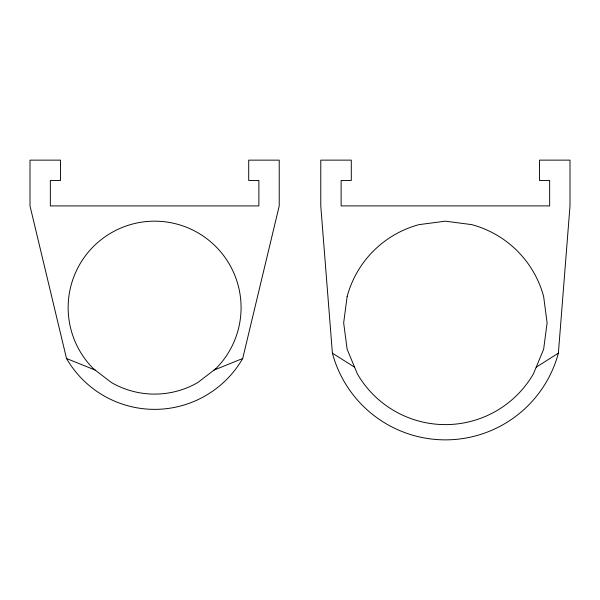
<?xml version="1.0" encoding="UTF-8"?>
<svg xmlns="http://www.w3.org/2000/svg" width="600" height="600" viewBox="0 0 600 600"><rect width="100%" height="100%" fill="white"/><g stroke="black" fill="none" stroke-linecap="round" stroke-linejoin="round"><path stroke-width="0.9" d="M536.197 367.192L558.382 353.168L570 205.905L570 160.132L539.482 160.132L539.482 180.472L549.653 180.472L549.653 205.905L341.123 205.905L341.123 180.472L351.293 180.472L351.293 160.132L320.775 160.132L320.775 205.905L332.392 353.168L354.577 367.192M214.058 370.08L242.708 358.5L279.225 205.913L279.225 160.14L248.708 160.14L248.708 180.48L258.877 180.48L258.877 205.913L50.347 205.913L50.347 180.48L60.517 180.48L60.517 160.14L30 160.14L30 205.913L66.517 358.5L95.168 370.08M558.382 353.168A116.985 116.985 0 0 1 332.392 353.168M242.708 358.5A101.722 101.722 0 0 1 66.517 358.5M347.13 296.558L343.665 322.89L347.13 349.215L357.293 373.748A101.722 101.722 0 0 0 533.482 373.748L543.645 349.215L547.11 322.89L543.645 296.558A101.722 101.722 0 0 0 471.72 224.632L445.388 221.167L419.062 224.632A101.722 101.722 0 0 0 347.13 296.558M215.752 368.775L197.843 382.515A86.468 86.468 0 0 1 111.375 382.515L93.472 368.775A86.468 86.468 0 0 1 93.472 246.495A86.468 86.468 0 0 1 215.752 246.495A86.468 86.468 0 0 1 215.752 368.775"/></g></svg>
